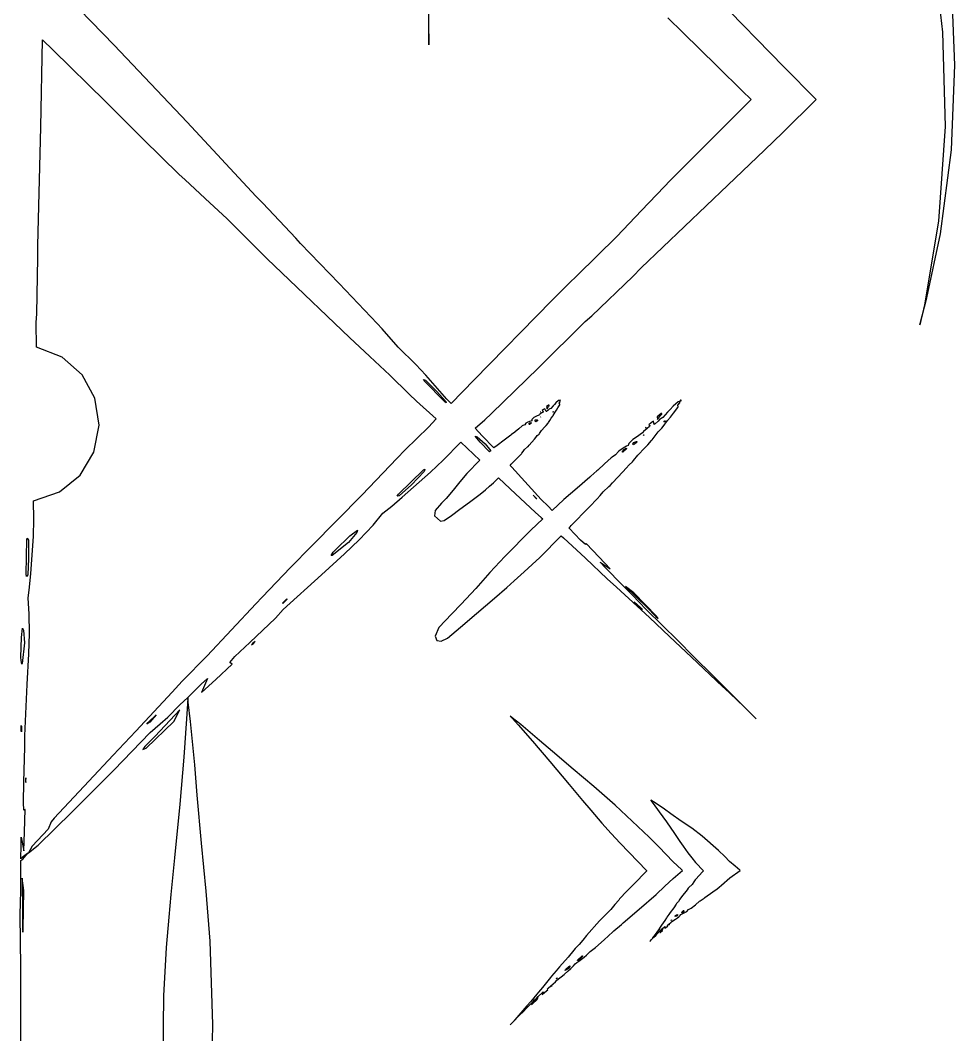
# Model space of a CAD drawing. Extents: x 0 to 153, y 0 to 357.
# Drawn here: x 76.53 to 111.19, y 89.02 to 126.63 of the extents above; entities that cross this region are included whole.
import ezdxf

# ---------------------------------------------------------------- set-up
doc = ezdxf.new("R2010")
doc.units = 0

msp = doc.modelspace()

# ---------------------------------------------------------------- linework, layer by layer
at = {"layer": 'Layer 1'}
for p, q in [((80.007, 125.699324), (77.3928, 128.411194)), ((104.85301, 124.901338), (101.41114, 128.431878)), ((110.462888, 128.612679), (110.732303, 126.189437)), ((91.680461, 126.353131), (91.67951, 127.564401)), ((111.18565, 124.962136), (111.080636, 127.740493)), ((91.664722, 126.828999), (91.675102, 126.226224)), ((100.545145, 126.713396), (101.10432, 126.169622)), ((91.675102, 126.226224), (91.680055, 126.041185)), ((91.679961, 126.039706), (91.679894, 126.041453)), ((91.679894, 126.041453), (91.6799, 126.026)), ((91.6799, 126.026), (91.6803, 125.991)), ((91.6803, 125.991), (91.679961, 126.039706)), ((91.680055, 126.041185), (91.680461, 126.353131)), ((91.682287, 125.823253), (91.680388, 125.990639)), ((91.680388, 125.990639), (91.681404, 125.839932)), ((101.10432, 126.169622), (102.38147, 124.924372)), ((110.732303, 126.189437), (110.826037, 122.682735)), ((77.290972, 122.66837), (77.351955, 125.90619)), ((77.351955, 125.90619), (77.754158, 125.517251)), ((82.71462, 122.842894), (80.007, 125.699324)), ((91.681404, 125.839932), (91.6831, 125.71)), ((91.6831, 125.71), (91.682287, 125.823253)), ((91.6831, 125.71), (91.6831, 125.71)), ((77.754158, 125.517251), (79.692178, 123.609191)), ((102.38147, 124.924372), (103.327718, 123.987031)), ((106.04896, 123.684208), (104.85301, 124.901338)), ((111.064609, 121.821831), (111.18565, 124.962136)), ((103.327718, 123.987031), (103.608831, 123.708952)), ((79.692178, 123.609191), (81.091298, 122.221141)), ((103.614939, 123.66242), (102.211949, 122.26569)), ((103.608831, 123.708952), (103.635561, 123.684399)), ((103.635561, 123.684399), (103.614939, 123.66242)), ((104.81102, 122.469568), (106.04896, 123.684208)), ((77.18467, 118.27242), (77.290972, 122.66837)), ((85.26485, 120.110524), (82.71462, 122.842894)), ((110.826037, 122.682735), (110.58347, 119.183177)), ((102.211949, 122.26569), (100.637949, 120.68828)), ((104.127636, 121.811031), (104.81102, 122.469568)), ((81.091298, 122.221141), (82.429568, 120.907731)), ((102.774716, 120.512191), (104.127636, 121.811031)), ((110.655578, 118.705926), (111.064609, 121.821831)), ((82.429568, 120.907731), (82.634568, 120.720522)), ((82.634568, 120.720522), (83.384432, 120.02325)), ((99.560566, 117.448351), (102.774716, 120.512191)), ((100.412259, 120.447852), (99.572719, 119.567542)), ((100.637949, 120.68828), (100.412259, 120.447852)), ((83.384432, 120.02325), (84.200096, 119.260263)), ((85.528665, 119.843943), (85.26485, 120.110524)), ((86.744695, 118.549863), (85.528665, 119.843943)), ((84.200096, 119.260263), (85.430916, 118.038583)), ((99.572719, 119.567542), (98.653742, 118.610389)), ((110.58347, 119.183177), (110.065336, 116.070817)), ((86.923581, 118.345066), (86.744695, 118.549863)), ((98.653742, 118.610389), (97.185491, 117.164019)), ((110.14891, 116.330766), (110.655578, 118.705926)), ((77.186028, 117.831025), (77.18467, 118.27242)), ((88.353971, 116.866386), (86.923581, 118.345066)), ((77.142817, 115.742175), (77.186028, 117.831025)), ((85.430916, 118.038583), (85.682046, 117.779382)), ((85.682046, 117.779382), (86.22521, 117.260452)), ((99.246348, 117.1322), (99.560566, 117.448351)), ((86.22521, 117.260452), (88.738, 114.868872)), ((97.185491, 117.164019), (96.873854, 116.869083)), ((97.724168, 115.67119), (99.246348, 117.1322)), ((89.765981, 115.387626), (88.353971, 116.866386)), ((96.873854, 116.869083), (96.248131, 116.232576)), ((96.248131, 116.232576), (93.359331, 113.292776)), ((109.893719, 115.337851), (110.14891, 116.330766)), ((110.065336, 116.070817), (109.893719, 115.337851)), ((77.124974, 115.42294), (77.142817, 115.742175)), ((97.483622, 115.455812), (97.724168, 115.67119)), ((77.136915, 114.50713), (77.124974, 115.42294)), ((89.953275, 115.182812), (89.765981, 115.387626)), ((90.550982, 114.509808), (89.953275, 115.182812)), ((95.743762, 113.738422), (97.483622, 115.455812)), ((88.738, 114.868872), (89.48888, 114.16402)), ((78.08196, 114.133269), (77.136915, 114.50713)), ((91.204989, 113.861191), (90.550982, 114.509808)), ((78.82164, 113.478086), (78.08196, 114.133269)), ((89.48888, 114.16402), (90.239147, 113.467733)), ((91.572324, 113.464079), (91.204989, 113.861191)), ((94.004782, 112.041842), (95.743762, 113.738422)), ((79.2989, 112.612861), (78.82164, 113.478086)), ((90.239147, 113.467733), (90.956719, 112.759438)), ((91.49, 113.308), (91.490095, 113.308016)), ((91.515329, 113.262717), (91.49, 113.308)), ((91.490095, 113.308016), (91.561593, 113.281442)), ((92.274077, 112.479125), (91.515329, 113.262717)), ((91.561593, 113.281442), (91.972477, 112.877323)), ((92.347554, 112.584751), (91.572324, 113.464079)), ((93.359331, 113.292776), (92.506767, 112.415348)), ((91.972477, 112.877323), (92.316678, 112.498169)), ((79.456686, 111.608876), (79.2989, 112.612861)), ((90.956719, 112.759438), (91.231389, 112.508543)), ((91.231389, 112.508543), (91.95079, 111.851601)), ((92.330109, 112.439272), (92.274077, 112.479125)), ((92.316678, 112.498169), (92.330109, 112.439272)), ((92.505206, 112.413753), (92.347554, 112.584751)), ((96.490765, 112.52446), (96.395321, 112.447695)), ((96.533773, 112.525696), (96.490765, 112.52446)), ((96.51071, 112.436799), (96.547136, 112.48608)), ((96.5369, 112.527), (96.533372, 112.526814)), ((96.533372, 112.526814), (96.533846, 112.526015)), ((96.547136, 112.48608), (96.533773, 112.525696)), ((96.533846, 112.526015), (96.536626, 112.525524)), ((96.536626, 112.525524), (96.5369, 112.527)), ((96.541458, 112.548747), (96.536914, 112.526276)), ((96.536914, 112.526276), (96.560384, 112.527462)), ((96.5593, 112.547), (96.541458, 112.548747)), ((96.560384, 112.527462), (96.5593, 112.547)), ((96.5593, 112.547), (96.5593, 112.547)), ((100.929202, 112.477946), (100.74808, 112.315527)), ((100.994257, 112.501212), (100.929202, 112.477946)), ((100.999, 112.504), (100.993638, 112.501965)), ((100.993638, 112.501965), (100.993976, 112.501014)), ((100.993976, 112.501014), (100.997843, 112.501643)), ((100.99454, 112.448538), (100.994257, 112.501212)), ((100.997843, 112.501643), (100.999, 112.504)), ((101.017154, 112.539726), (100.999179, 112.503825)), ((100.999179, 112.503825), (101.034861, 112.517256)), ((101.043, 112.546), (101.017154, 112.539726)), ((101.034861, 112.517256), (101.043, 112.546)), ((101.043, 112.546), (101.043, 112.546)), ((92.506767, 112.415348), (92.505206, 112.413753)), ((95.826709, 112.113375), (95.8242, 112.107)), ((95.8242, 112.107), (95.835051, 112.107593)), ((95.833832, 112.114834), (95.826709, 112.113375)), ((95.835051, 112.107593), (95.833832, 112.114834)), ((95.919904, 112.101116), (95.873029, 112.072998)), ((95.936388, 112.192863), (95.886596, 112.160913)), ((95.886596, 112.160913), (95.924109, 112.125164)), ((95.924109, 112.125164), (95.919904, 112.101116)), ((95.982517, 112.216945), (95.936388, 112.192863)), ((96.031624, 112.116855), (95.982517, 112.216945)), ((96.052178, 112.12747), (96.031624, 112.116855)), ((96.125537, 112.361018), (96.044, 112.302)), ((96.044, 112.302), (96.075476, 112.225498)), ((96.044, 112.302), (96.044, 112.302)), ((96.112486, 112.175041), (96.052178, 112.12747)), ((96.075476, 112.225498), (96.125811, 112.306391)), ((96.140991, 112.209669), (96.112486, 112.175041)), ((96.14582, 112.353096), (96.125537, 112.361018)), ((96.125811, 112.306391), (96.150705, 112.335765)), ((96.171188, 112.216776), (96.140991, 112.209669)), ((96.150705, 112.335765), (96.14582, 112.353096)), ((96.207753, 112.228223), (96.171188, 112.216776)), ((96.291598, 112.334999), (96.207753, 112.228223)), ((96.283398, 112.091187), (96.2929, 112.117)), ((96.308364, 112.106636), (96.283398, 112.091187)), ((96.338744, 112.384387), (96.291598, 112.334999)), ((96.292895, 112.117544), (96.307957, 112.115103)), ((96.2929, 112.117), (96.292895, 112.117544)), ((96.297985, 111.977037), (96.368806, 112.10045)), ((96.307957, 112.115103), (96.308364, 112.106636)), ((96.395321, 112.447695), (96.338744, 112.384387)), ((96.368806, 112.10045), (96.416631, 112.172473)), ((96.416631, 112.172473), (96.466153, 112.253013)), ((96.466153, 112.253013), (96.537583, 112.366164)), ((96.537301, 112.384105), (96.51071, 112.436799)), ((96.537583, 112.366164), (96.537301, 112.384105)), ((100.53677, 112.095213), (100.35809, 111.893639)), ((100.631943, 112.192608), (100.53677, 112.095213)), ((100.74808, 112.315527), (100.631943, 112.192608)), ((100.757391, 112.059278), (100.920603, 112.264228)), ((100.915517, 112.356636), (100.99454, 112.448538)), ((100.929151, 112.290971), (100.915517, 112.356636)), ((100.920603, 112.264228), (100.929151, 112.290971)), ((91.95079, 111.851601), (91.664589, 111.538129)), ((93.395891, 111.508736), (93.763626, 111.816999)), ((93.763626, 111.816999), (94.004782, 112.041842)), ((95.324155, 111.71715), (95.285691, 111.692405)), ((95.421906, 111.756139), (95.324155, 111.71715)), ((95.395626, 111.660184), (95.425, 111.698)), ((95.461795, 111.767027), (95.421906, 111.756139)), ((95.425, 111.698148), (95.46509, 111.717805)), ((95.425, 111.698), (95.425, 111.698148)), ((95.499048, 111.770414), (95.461795, 111.767027)), ((95.46509, 111.717805), (95.483815, 111.705085)), ((95.483815, 111.705085), (95.485714, 111.695267)), ((95.506307, 111.819802), (95.499048, 111.770414)), ((95.537103, 111.862319), (95.506307, 111.819802)), ((95.57923, 111.894269), (95.537103, 111.862319)), ((95.653647, 111.933038), (95.57923, 111.894269)), ((95.620913, 111.766567), (95.627, 111.807)), ((95.633734, 111.745658), (95.620913, 111.766567)), ((95.626947, 111.806959), (95.699196, 111.810521)), ((95.627, 111.807), (95.626947, 111.806959)), ((95.650337, 111.737325), (95.633734, 111.745658)), ((95.665211, 111.748454), (95.650337, 111.737325)), ((95.780839, 111.994563), (95.653647, 111.933038)), ((95.707338, 111.77905), (95.665211, 111.748454)), ((95.699196, 111.810521), (95.708966, 111.803634)), ((95.713036, 111.78529), (95.707338, 111.77905)), ((95.708966, 111.803634), (95.713036, 111.78529)), ((95.795356, 112.02246), (95.780839, 111.994563)), ((95.873029, 112.072998), (95.795356, 112.02246)), ((95.824488, 111.915564), (95.8355, 111.925)), ((95.828964, 111.909053), (95.824488, 111.915564)), ((95.840767, 111.918346), (95.828964, 111.909053)), ((95.835478, 111.925351), (95.840767, 111.918346)), ((95.8355, 111.925), (95.835478, 111.925351)), ((96.104516, 111.693765), (96.118289, 111.712589)), ((96.118289, 111.712589), (96.166995, 111.794151)), ((96.166995, 111.794151), (96.214343, 111.87625)), ((96.214343, 111.87625), (96.277702, 111.943272)), ((96.277702, 111.943272), (96.297985, 111.977037)), ((99.934249, 111.705732), (99.843755, 111.633131)), ((100.015247, 111.764731), (99.934249, 111.705732)), ((100.039055, 111.639303), (100.015247, 111.764731)), ((100.189041, 111.766614), (100.075145, 111.66542)), ((100.300477, 112.050921), (100.149, 111.922)), ((100.149, 111.922), (100.158155, 111.823112)), ((100.149, 111.922), (100.149, 111.922)), ((100.158155, 111.823112), (100.27375, 111.969263)), ((100.24894, 111.832671), (100.189041, 111.766614)), ((100.297646, 111.858279), (100.24894, 111.832671)), ((100.27375, 111.969263), (100.325575, 112.0256)), ((100.35809, 111.893639), (100.297646, 111.858279)), ((100.326864, 112.049141), (100.300477, 112.050921)), ((100.325575, 112.0256), (100.326864, 112.049141)), ((100.36828, 111.562392), (100.5357, 111.782404)), ((100.403158, 111.725991), (100.431, 111.77)), ((100.4482, 111.761537), (100.403158, 111.725991)), ((100.430502, 111.77017), (100.451869, 111.77402)), ((100.431, 111.77), (100.430502, 111.77017)), ((100.451869, 111.77402), (100.4482, 111.761537)), ((100.5357, 111.782404), (100.643153, 111.914041)), ((100.643153, 111.914041), (100.757391, 112.059278)), ((79.258929, 110.611994), (79.456686, 111.608876)), ((91.664589, 111.538129), (90.804766, 110.703288)), ((93.665811, 111.225331), (93.395891, 111.508736)), ((94.868229, 111.353643), (94.749244, 111.265203)), ((94.890412, 111.363208), (94.868229, 111.353643)), ((95.016246, 111.477818), (94.890412, 111.363208)), ((95.146288, 111.586696), (95.016246, 111.477818)), ((95.166571, 111.598831), (95.146288, 111.586696)), ((95.238343, 111.632133), (95.166571, 111.598831)), ((95.285691, 111.692405), (95.238343, 111.632133)), ((95.406819, 111.640868), (95.395626, 111.660184)), ((95.416316, 111.637199), (95.406819, 111.640868)), ((95.485714, 111.695267), (95.416316, 111.637199)), ((95.786839, 111.305369), (95.862681, 111.413533)), ((95.862681, 111.413533), (95.989943, 111.549256)), ((95.989943, 111.549256), (96.040006, 111.608325)), ((96.040006, 111.608325), (96.104516, 111.693765)), ((99.602681, 111.331427), (99.38167, 111.176067)), ((99.638294, 111.380423), (99.602681, 111.331427)), ((99.7798, 111.494743), (99.638294, 111.380423)), ((99.730268, 111.531479), (99.72335, 111.520726)), ((99.72335, 111.520726), (99.7399, 111.527)), ((99.741732, 111.537228), (99.730268, 111.531479)), ((99.7399, 111.527), (99.741732, 111.537228)), ((99.7399, 111.527), (99.7399, 111.527)), ((99.863902, 111.560154), (99.7798, 111.494743)), ((99.843755, 111.633131), (99.882151, 111.598228)), ((99.882151, 111.598228), (99.863902, 111.560154)), ((100.075145, 111.66542), (100.039055, 111.639303)), ((100.081266, 111.223415), (100.192924, 111.369874)), ((100.192924, 111.369874), (100.321202, 111.501748)), ((100.321202, 111.501748), (100.36828, 111.562392)), ((92.209034, 110.313449), (92.867994, 110.988183)), ((92.867994, 110.988183), (93.574305, 110.317197)), ((93.590168, 110.98059), (93.402126, 111.207178)), ((93.402126, 111.207178), (93.4736, 111.18)), ((93.4736, 111.18), (93.473695, 111.180296)), ((93.473695, 111.180296), (93.775904, 110.921315)), ((93.933421, 110.631352), (93.590168, 110.98059)), ((94.098675, 110.769523), (93.665811, 111.225331)), ((94.471851, 111.062068), (94.211078, 110.862969)), ((94.727795, 111.2428), (94.471851, 111.062068)), ((94.749244, 111.265203), (94.727795, 111.2428)), ((95.409472, 110.876154), (95.599407, 111.091583)), ((95.599407, 111.091583), (95.653337, 111.157978)), ((95.653337, 111.157978), (95.704348, 111.226527)), ((95.704348, 111.226527), (95.769542, 111.279235)), ((95.769542, 111.279235), (95.786839, 111.305369)), ((99.171987, 111.012226), (99.104694, 110.933229)), ((99.250883, 111.080995), (99.171987, 111.012226)), ((99.249747, 110.910432), (99.2789, 110.974)), ((99.38167, 111.176067), (99.250883, 111.080995)), ((99.278847, 110.973892), (99.388809, 111.015153)), ((99.2789, 110.974), (99.278847, 110.973892)), ((99.385349, 110.972077), (99.306998, 110.905309)), ((99.397016, 110.984272), (99.385349, 110.972077)), ((99.388809, 111.015153), (99.40007, 111.009743)), ((99.40007, 111.009743), (99.397016, 110.984272)), ((99.628678, 111.234772), (99.6501, 111.255)), ((99.632138, 111.227259), (99.628678, 111.234772)), ((99.654388, 111.247035), (99.632138, 111.227259)), ((99.6501, 111.255), (99.650045, 111.25492)), ((99.650045, 111.25492), (99.654388, 111.247035)), ((99.79866, 110.881996), (99.937725, 111.041988)), ((99.937725, 111.041988), (99.967708, 111.077043)), ((99.967708, 111.077043), (100.081266, 111.223415)), ((78.747494, 109.76652), (79.258929, 110.611994)), ((90.804766, 110.703288), (90.501403, 110.382167)), ((93.775904, 110.921315), (93.975954, 110.66742)), ((93.94787, 110.644052), (93.933421, 110.631352)), ((93.975954, 110.66742), (93.94787, 110.644052)), ((94.211078, 110.862969), (94.098675, 110.769523)), ((95.118371, 110.552075), (95.130853, 110.571969)), ((95.130853, 110.571969), (95.180525, 110.64196)), ((95.180525, 110.64196), (95.236215, 110.716749)), ((95.236215, 110.716749), (95.343059, 110.812634)), ((95.343059, 110.812634), (95.368293, 110.829567)), ((95.368293, 110.829567), (95.409472, 110.876154)), ((98.711108, 110.632823), (98.610101, 110.518994)), ((98.78098, 110.688986), (98.711108, 110.632823)), ((98.946771, 110.795979), (98.78098, 110.688986)), ((98.859412, 110.639038), (98.9224, 110.71)), ((98.866603, 110.615704), (98.859412, 110.639038)), ((98.879021, 110.61494), (98.866603, 110.615704)), ((99.011843, 110.736417), (98.879021, 110.61494)), ((98.922367, 110.710534), (98.992172, 110.759923)), ((98.9224, 110.71), (98.922367, 110.710534)), ((99.011894, 110.83212), (98.946771, 110.795979)), ((98.992172, 110.759923), (99.013877, 110.750155)), ((99.013877, 110.750155), (99.011843, 110.736417)), ((99.069284, 110.855677), (99.011894, 110.83212)), ((99.104694, 110.933229), (99.069284, 110.855677)), ((99.258496, 110.885469), (99.249747, 110.910432)), ((99.306998, 110.905309), (99.258496, 110.885469)), ((99.43621, 110.502114), (99.69426, 110.768608)), ((99.69426, 110.768608), (99.79866, 110.881996)), ((90.501403, 110.382167), (89.210683, 109.026897)), ((91.741034, 109.8729), (92.209034, 110.313449)), ((93.573151, 110.316068), (93.094296, 109.828529)), ((93.574305, 110.317197), (93.573151, 110.316068)), ((94.737811, 110.165189), (94.892884, 110.328014)), ((94.892884, 110.328014), (95.009631, 110.441639)), ((95.009631, 110.441639), (95.118371, 110.552075)), ((98.449804, 110.405225), (98.200845, 110.177517)), ((98.486166, 110.433481), (98.449804, 110.405225)), ((98.610101, 110.518994), (98.486166, 110.433481)), ((99.106174, 110.143361), (99.229906, 110.254678)), ((99.229906, 110.254678), (99.268852, 110.302436)), ((99.268852, 110.302436), (99.43621, 110.502114)), ((90.555446, 109.054136), (91.483242, 109.959293)), ((90.699134, 108.94853), (91.741034, 109.8729)), ((91.510581, 109.899255), (91.034845, 109.406374)), ((91.483242, 109.959293), (91.538324, 109.988037)), ((91.538324, 109.988037), (91.5105, 109.899)), ((91.5105, 109.899), (91.510581, 109.899255)), ((93.094296, 109.828529), (92.828378, 109.513228)), ((94.701788, 110.121962), (94.737811, 110.165189)), ((94.757617, 110.051869), (94.701788, 110.121962)), ((95.851067, 108.862259), (94.757617, 110.051869)), ((97.917494, 109.917991), (97.695261, 109.726362)), ((97.955413, 109.943312), (97.917494, 109.917991)), ((98.200845, 110.177517), (97.955413, 109.943312)), ((98.490357, 109.472071), (98.881906, 109.889127)), ((98.881906, 109.889127), (98.995667, 110.015337)), ((98.995667, 110.015337), (99.106174, 110.143361)), ((77.982238, 109.1414), (78.747494, 109.76652)), ((92.828378, 109.513228), (92.580438, 109.202267)), ((93.930431, 109.347955), (94.077093, 109.475437)), ((94.077093, 109.475437), (94.262084, 109.662291)), ((94.262084, 109.662291), (94.703697, 109.252172)), ((97.65205, 109.682152), (97.178961, 109.284258)), ((97.695261, 109.726362), (97.65205, 109.682152)), ((98.405492, 109.381814), (98.490357, 109.472071)), ((77.023016, 108.80558), (77.982238, 109.1414)), ((91.034845, 109.406374), (90.584549, 108.996983)), ((92.580438, 109.202267), (92.323746, 108.899513)), ((93.583992, 109.058565), (93.779022, 109.213945)), ((93.779022, 109.213945), (93.930431, 109.347955)), ((94.703697, 109.252172), (95.644586, 108.379355)), ((97.178961, 109.284258), (96.689455, 108.856409)), ((98.031038, 109.007519), (98.151583, 109.147219)), ((98.151583, 109.147219), (98.359228, 109.343911)), ((98.359228, 109.343911), (98.405492, 109.381814)), ((77.032922, 108.12873), (77.023016, 108.80558)), ((89.210683, 109.026897), (87.328773, 107.128027)), ((90.305076, 108.612488), (90.699134, 108.94853)), ((90.510133, 108.985451), (90.555446, 109.054136)), ((90.584549, 108.996983), (90.510133, 108.985451)), ((92.149068, 108.72302), (91.912848, 108.455756)), ((92.323746, 108.899513), (92.149068, 108.72302)), ((92.83108, 108.498493), (93.192104, 108.760883)), ((93.192104, 108.760883), (93.435704, 108.94411)), ((93.435704, 108.94411), (93.583992, 109.058565)), ((95.675588, 108.886221), (95.549548, 109.015196)), ((95.549548, 109.015196), (95.5681, 109.009)), ((95.568067, 109.009174), (95.693021, 108.882575)), ((95.5681, 109.009), (95.568067, 109.009174)), ((95.693021, 108.882575), (95.675588, 108.886221)), ((96.113051, 108.611214), (95.851067, 108.862259)), ((96.689455, 108.856409), (96.251842, 108.457378)), ((97.675509, 108.622566), (97.893263, 108.842016)), ((97.893263, 108.842016), (97.921889, 108.878036)), ((97.921889, 108.878036), (98.031038, 109.007519)), ((89.614569, 107.905364), (89.97953, 108.354642)), ((89.97953, 108.354642), (90.305076, 108.612488)), ((91.912848, 108.455756), (91.892362, 108.250688)), ((92.518285, 108.26485), (92.83108, 108.498493)), ((95.644586, 108.379355), (95.849586, 108.189634)), ((96.251842, 108.457378), (96.113051, 108.611214)), ((97.130987, 108.073449), (97.444186, 108.394364)), ((97.444186, 108.394364), (97.675509, 108.622566)), ((77.018405, 107.492579), (77.032922, 108.12873)), ((91.892362, 108.250688), (92.1093, 108.053166)), ((92.1093, 108.053166), (92.252164, 108.083539)), ((92.252164, 108.083539), (92.518285, 108.26485)), ((95.904399, 108.13968), (95.462106, 107.720129)), ((95.849586, 108.189634), (95.904399, 108.13968)), ((96.963974, 107.890496), (97.130987, 108.073449)), ((89.006881, 107.633425), (88.707791, 107.265551)), ((88.756632, 107.507898), (89.031708, 107.725601)), ((89.031708, 107.725601), (89.0068, 107.633)), ((89.0068, 107.633), (89.006881, 107.633425)), ((89.098879, 107.366354), (89.614569, 107.905364)), ((95.462106, 107.720129), (94.502698, 106.751972)), ((96.882096, 107.800911), (96.891321, 107.810153)), ((97.310142, 107.349497), (96.882096, 107.800911)), ((96.891321, 107.810153), (96.92144, 107.843478)), ((96.92144, 107.843478), (96.922459, 107.842665)), ((96.921576, 107.843648), (96.963974, 107.890496)), ((96.922459, 107.842665), (96.921576, 107.843648)), ((76.746956, 106.089056), (76.771851, 107.372536)), ((76.771851, 107.372536), (76.790709, 107.431239)), ((76.790709, 107.431239), (76.834532, 107.349648)), ((76.834532, 107.349648), (76.841927, 106.671387)), ((76.918278, 106.115759), (77.018405, 107.492579)), ((88.707791, 107.265551), (88.093941, 106.789135)), ((88.222152, 106.996512), (88.756632, 107.507898)), ((88.55653, 106.844243), (89.098879, 107.366354)), ((95.798701, 106.712082), (96.593672, 107.511007)), ((96.593672, 107.511007), (96.673989, 107.437759)), ((96.673989, 107.437759), (97.49223, 106.690153)), ((97.489096, 107.187078), (97.310142, 107.349497)), ((97.513039, 107.232055), (97.489096, 107.187078)), ((97.993863, 106.723926), (97.513039, 107.232055)), ((87.328773, 107.128027), (86.552792, 106.334089)), ((87.707016, 106.066078), (88.55653, 106.844243)), ((88.056225, 106.784777), (88.13661, 106.910019)), ((88.13661, 106.910019), (88.222152, 106.996512)), ((76.841927, 106.671387), (76.8058, 106.069)), ((88.093941, 106.789135), (88.056225, 106.784777)), ((94.502698, 106.751972), (93.947663, 106.147602)), ((95.222375, 106.17231), (95.515632, 106.44825)), ((95.515632, 106.44825), (95.798701, 106.712082)), ((97.49223, 106.690153), (98.301643, 105.921959)), ((98.404679, 106.285452), (97.993863, 106.723926)), ((98.219011, 106.33891), (98.0347, 106.53195)), ((98.0347, 106.53195), (98.404679, 106.285452)), ((76.762151, 106.009247), (76.746956, 106.089056)), ((76.805895, 106.069436), (76.762151, 106.009247)), ((76.8058, 106.069), (76.805895, 106.069436)), ((76.870582, 105.604514), (76.918278, 106.115759)), ((86.552792, 106.334089), (85.496042, 105.235379)), ((86.284696, 104.775108), (87.707016, 106.066078)), ((93.947663, 106.147602), (93.421796, 105.558681)), ((94.853006, 105.842627), (95.222375, 106.17231)), ((98.866304, 105.681511), (98.219011, 106.33891)), ((94.573996, 105.597483), (94.853006, 105.842627)), ((98.301643, 105.921959), (98.641977, 105.608608)), ((99.250665, 105.302018), (98.866304, 105.681511)), ((76.819839, 105.196054), (76.870582, 105.604514)), ((93.421796, 105.558681), (92.886839, 104.977682)), ((94.118137, 105.20198), (94.573996, 105.597483)), ((98.641977, 105.608608), (99.863147, 104.479968)), ((98.9775, 105.637), (99.777221, 104.849132)), ((99.287306, 105.402405), (98.9775, 105.637)), ((98.9775, 105.637), (98.9775, 105.637)), ((100.1202, 104.534694), (99.287306, 105.402405)), ((76.866103, 104.625875), (76.819839, 105.196054)), ((85.266485, 104.995832), (84.362703, 104.026284)), ((85.496042, 105.235379), (85.266485, 104.995832)), ((86.417571, 105.153315), (86.266907, 105.005024)), ((86.266907, 105.005024), (86.26711, 105.029803)), ((86.26711, 105.029803), (86.421167, 105.17889)), ((86.421167, 105.17889), (86.4175, 105.153)), ((86.4175, 105.153), (86.417571, 105.153315)), ((92.886839, 104.977682), (92.537553, 104.626527)), ((93.447036, 104.629529), (94.118137, 105.20198)), ((99.468145, 105.068764), (99.250665, 105.302018)), ((99.548632, 104.824245), (99.303268, 105.067455)), ((99.303268, 105.067455), (99.5295, 104.86)), ((99.751092, 104.770436), (99.468145, 105.068764)), ((76.868612, 103.887376), (76.866103, 104.625875)), ((85.993274, 104.456872), (86.284696, 104.775108)), ((92.537553, 104.626527), (92.050895, 104.108853)), ((92.862554, 104.124131), (93.447036, 104.629529)), ((99.5295, 104.86), (99.60134, 104.77909)), ((99.5295, 104.86), (99.5295, 104.86)), ((99.60134, 104.77909), (99.548632, 104.824245)), ((100.913942, 103.626956), (99.751092, 104.770436)), ((99.777221, 104.849132), (100.104257, 104.520024)), ((85.04404, 103.562011), (85.993274, 104.456872)), ((99.863147, 104.479968), (100.611583, 103.778525)), ((100.104257, 104.520024), (100.185593, 104.450747)), ((100.185593, 104.450747), (100.1202, 104.534694)), ((76.571803, 103.74683), (76.607687, 104.091877)), ((76.607687, 104.091877), (76.649067, 104.009931)), ((76.649067, 104.009931), (76.6881, 103.543)), ((76.844259, 103.142008), (76.868612, 103.887376)), ((84.362703, 104.026284), (83.466995, 103.061085)), ((92.050895, 104.108853), (91.918208, 103.791616)), ((92.373864, 103.720271), (92.862554, 104.124131)), ((76.557692, 103.014486), (76.571803, 103.74683)), ((76.688208, 103.542946), (76.603415, 102.779519)), ((76.6881, 103.543), (76.688208, 103.542946)), ((84.486225, 103.041723), (85.04404, 103.562011)), ((85.109298, 103.465719), (85.177, 103.522)), ((85.144166, 103.517513), (85.109298, 103.465719)), ((85.236696, 103.589479), (85.144166, 103.517513)), ((85.177, 103.522), (85.236696, 103.589479)), ((91.918208, 103.791616), (91.974578, 103.628978)), ((91.974578, 103.628978), (92.144849, 103.603744)), ((92.144849, 103.603744), (92.373864, 103.720271)), ((100.611583, 103.778525), (101.423039, 103.016283)), ((101.499502, 103.044701), (100.913942, 103.626956)), ((76.786531, 102.002308), (76.844259, 103.142008)), ((83.466995, 103.061085), (82.53323, 102.119976)), ((76.558304, 102.894062), (76.557692, 103.014486)), ((76.584147, 102.750078), (76.558304, 102.894062)), ((76.603415, 102.779519), (76.584147, 102.750078)), ((83.78351, 102.188427), (84.389014, 102.758253)), ((84.303269, 102.819016), (84.486225, 103.041723)), ((84.389014, 102.758253), (84.303269, 102.819016)), ((101.423039, 103.016283), (102.569879, 101.929903)), ((102.226909, 102.322142), (101.499502, 103.044701)), ((103.269279, 101.281112), (102.226909, 102.322142)), ((76.695701, 100.102408), (76.786531, 102.002308)), ((82.53323, 102.119976), (82.15823, 101.718013)), ((82.746085, 101.515901), (83.239728, 102.007086)), ((83.239728, 102.007086), (83.473972, 102.221363)), ((83.473972, 102.221363), (83.25683, 101.705791)), ((83.25683, 101.705791), (83.78351, 102.188427)), ((102.569879, 101.929903), (102.680928, 101.826929)), ((82.15823, 101.718013), (80.81453, 100.269113)), ((102.680928, 101.826929), (102.848957, 101.679234)), ((102.848957, 101.679234), (103.374618, 101.16813)), ((82.004041, 100.784511), (82.451761, 101.244558)), ((82.451761, 101.244558), (82.746034, 101.515852)), ((82.738165, 101.285559), (82.700856, 100.732949)), ((82.746034, 101.515852), (82.738165, 101.285559)), ((82.758568, 101.34753), (82.746085, 101.515901)), ((82.845396, 100.627923), (82.758568, 101.34753)), ((103.538589, 101.011325), (103.269279, 101.281112)), ((103.374618, 101.16813), (103.538589, 101.011325)), ((81.272727, 100.593906), (81.572495, 100.874717)), ((81.572495, 100.874717), (81.3317, 100.6)), ((82.4463, 101.065), (81.533495, 100.091052)), ((82.230787, 100.633471), (82.4463, 101.065)), ((82.4463, 101.065), (82.4463, 101.065)), ((94.773733, 100.767829), (94.701097, 100.831588)), ((94.701097, 100.831588), (94.791166, 100.735961)), ((103.538574, 101.01102), (103.538291, 101.011274)), ((103.538291, 101.011274), (103.550297, 100.999251)), ((103.575, 100.975), (103.538574, 101.01102)), ((103.550297, 100.999251), (103.575, 100.975)), ((103.725976, 100.826802), (103.575041, 100.975059)), ((103.575041, 100.975059), (103.711052, 100.840558)), ((103.711052, 100.840558), (103.824, 100.73)), ((103.824, 100.73), (103.725976, 100.826802)), ((76.56339, 100.268461), (76.56597, 100.480737)), ((76.56597, 100.480737), (76.576959, 100.460301)), ((76.576959, 100.460301), (76.575466, 100.250926)), ((81.197707, 99.645488), (82.230787, 100.633471)), ((81.331675, 100.60018), (81.223338, 100.526901)), ((81.223338, 100.526901), (81.272727, 100.593906)), ((81.3317, 100.6), (81.331675, 100.60018)), ((81.342572, 100.219469), (81.713093, 100.539757)), ((81.713093, 100.539757), (82.004041, 100.784511)), ((82.700856, 100.732949), (82.593945, 99.305369)), ((83.00556, 99.021653), (82.845396, 100.627923)), ((95.090595, 100.512254), (94.773733, 100.767829)), ((94.791166, 100.735961), (94.997863, 100.503029)), ((94.997863, 100.503029), (95.5278, 99.897304)), ((95.786188, 99.929999), (95.090595, 100.512254)), ((103.824, 100.73), (103.824, 100.73)), ((76.575466, 100.250926), (76.56339, 100.268461)), ((76.704246, 99.675513), (76.695701, 100.102408)), ((80.81453, 100.269113), (79.977228, 99.383342)), ((79.995002, 98.826099), (81.342572, 100.219469)), ((81.533495, 100.091052), (81.148118, 99.696669)), ((76.667208, 98.384253), (76.704246, 99.675513)), ((81.148118, 99.696669), (81.080825, 99.584909)), ((95.5278, 99.897304), (96.168921, 99.151699)), ((96.263959, 99.516487), (95.786188, 99.929999)), ((79.977228, 99.383342), (79.073107, 98.41722)), ((81.080825, 99.584909), (81.197707, 99.645488)), ((82.593945, 99.305369), (82.445725, 97.562199)), ((97.030576, 98.863208), (96.263959, 99.516487)), ((83.096526, 97.901343), (83.00556, 99.021653)), ((96.168921, 99.151699), (96.890563, 98.291043)), ((76.740313, 98.538269), (76.7298, 98.4231)), ((76.74235, 98.449217), (76.740313, 98.538269)), ((79.303276, 98.129911), (79.995002, 98.826099)), ((97.799702, 98.213966), (97.030576, 98.863208)), ((76.645431, 97.629371), (76.667208, 98.384253)), ((76.7298, 98.4231), (76.736175, 98.362403)), ((76.7298, 98.4231), (76.7298, 98.4231)), ((76.736175, 98.362403), (76.74235, 98.449217)), ((79.073107, 98.41722), (77.787817, 97.04849)), ((96.890563, 98.291043), (97.384951, 97.702226)), ((98.589588, 97.528666), (97.799702, 98.213966)), ((78.448474, 97.261514), (79.303276, 98.129911)), ((83.25669, 96.116483), (83.096526, 97.901343)), ((76.658797, 97.345309), (76.645431, 97.629371)), ((82.445725, 97.562199), (82.249473, 95.573309)), ((97.384951, 97.702226), (97.690623, 97.341013)), ((99.851948, 96.338425), (98.589588, 97.528666)), ((100.073827, 97.616012), (99.911019, 97.71685)), ((99.911019, 97.71685), (99.915769, 97.698909)), ((99.915769, 97.698909), (100.003751, 97.584434)), ((100.003751, 97.584434), (100.227406, 97.285056)), ((100.424132, 97.377856), (100.073827, 97.616012)), ((76.716526, 97.362827), (76.658797, 97.345309)), ((76.691831, 96.539839), (76.716526, 97.362827)), ((77.191744, 96.042174), (78.448474, 97.261514)), ((77.787817, 97.04849), (77.678803, 96.903084)), ((97.690623, 97.341013), (98.101643, 96.862616)), ((100.227406, 97.285056), (100.494343, 96.91337)), ((100.662045, 97.20528), (100.424132, 97.377856)), ((101.045523, 96.934852), (100.662045, 97.20528)), ((77.678803, 96.903084), (77.570469, 96.636198)), ((98.101643, 96.862616), (98.444622, 96.481309)), ((100.494343, 96.91337), (100.789293, 96.479674)), ((101.432325, 96.668477), (101.045523, 96.934852)), ((101.824216, 96.38102), (101.432325, 96.668477)), ((76.559755, 96.032102), (76.566946, 96.346133)), ((76.566946, 96.346133), (76.667682, 95.83307)), ((76.667682, 95.83307), (76.691831, 96.539839)), ((77.570469, 96.636198), (76.967267, 96.007238)), ((98.444622, 96.481309), (98.774576, 96.115386)), ((100.222062, 95.970007), (99.851948, 96.338425)), ((100.789293, 96.479674), (100.991364, 96.182875)), ((102.425041, 95.852418), (101.824216, 96.38102)), ((76.556086, 95.54285), (76.559755, 96.032102)), ((76.830782, 95.765182), (77.191744, 96.042174)), ((76.967267, 96.007238), (76.830782, 95.765182)), ((83.42628, 94.333543), (83.25669, 96.116483)), ((98.774576, 96.115386), (99.427976, 95.440856)), ((100.731645, 95.433305), (100.222062, 95.970007)), ((100.991364, 96.182875), (101.117201, 96.001564)), ((101.117201, 96.001564), (101.288487, 95.763239)), ((76.555544, 95.470922), (76.62433, 95.526616)), ((76.601131, 95.583891), (76.556086, 95.54285)), ((76.801723, 95.739694), (76.601131, 95.583891)), ((76.62433, 95.526616), (76.801723, 95.739694)), ((76.8018, 95.7397), (76.830629, 95.762103)), ((76.812177, 95.752677), (76.8018, 95.7397)), ((76.830832, 95.765207), (76.812177, 95.752677)), ((76.830629, 95.762103), (76.830832, 95.765207)), ((82.249473, 95.573309), (82.115982, 94.211699)), ((101.288487, 95.763239), (101.435962, 95.577215)), ((101.435962, 95.577215), (101.578145, 95.398907)), ((102.655334, 95.623573), (102.425041, 95.852418)), ((102.827772, 95.442756), (102.655334, 95.623573)), ((76.55161, 94.946345), (76.555544, 95.470922)), ((99.427976, 95.440856), (99.757998, 95.106931)), ((101.066758, 95.127532), (100.731645, 95.433305)), ((101.578145, 95.398907), (101.864823, 95.091627)), ((103.037387, 95.262803), (102.827772, 95.442756)), ((103.216, 95.1176), (103.037387, 95.262803)), ((76.555544, 94.310719), (76.55161, 94.946345)), ((76.664223, 94.363393), (76.604675, 94.816452)), ((76.604675, 94.816452), (76.612882, 93.495312)), ((99.717228, 95.043826), (99.321335, 94.632928)), ((99.768175, 95.097807), (99.717228, 95.043826)), ((99.757998, 95.106931), (99.768175, 95.097807)), ((99.793138, 95.108625), (99.792461, 95.109068)), ((99.792461, 95.109068), (99.793138, 95.10876)), ((99.793138, 95.10876), (99.793138, 95.108625)), ((100.439, 94.5213), (100.744195, 94.812384)), ((100.744195, 94.812384), (101.087109, 95.108776)), ((101.087109, 95.108776), (101.066758, 95.127532)), ((101.580522, 94.786838), (101.566004, 94.763454)), ((101.702354, 94.921156), (101.580522, 94.786838)), ((101.834228, 95.058539), (101.702354, 94.921156)), ((101.864823, 95.091627), (101.834228, 95.058539)), ((102.541184, 94.563273), (102.845295, 94.829614)), ((102.845295, 94.829614), (103.226738, 95.108675)), ((103.226738, 95.108675), (103.216, 95.1176)), ((99.321335, 94.632928), (99.031744, 94.337823)), ((100.108744, 94.217987), (100.439, 94.5213)), ((101.303343, 94.44759), (101.258095, 94.390234)), ((101.330002, 94.47023), (101.303343, 94.44759)), ((101.446136, 94.590979), (101.330002, 94.47023)), ((101.509224, 94.680387), (101.446136, 94.590979)), ((101.566004, 94.763454), (101.509224, 94.680387)), ((102.215231, 94.311562), (102.369762, 94.425712)), ((102.369762, 94.425712), (102.445875, 94.483968)), ((102.445875, 94.483968), (102.541184, 94.563273)), ((76.543062, 93.935646), (76.555544, 94.310719)), ((76.634511, 92.948213), (76.664223, 94.363393)), ((82.115982, 94.211699), (82.037496, 93.373361)), ((83.574164, 92.479243), (83.42628, 94.333543)), ((98.759854, 94.05347), (98.723165, 94.007903)), ((99.031744, 94.337823), (98.759854, 94.05347)), ((99.487906, 93.671583), (100.108744, 94.217987)), ((100.992654, 94.041219), (100.93628, 93.957831)), ((101.051466, 94.123029), (100.992654, 94.041219)), ((101.258095, 94.390234), (101.051466, 94.123029)), ((101.747431, 93.975263), (101.888192, 94.077001)), ((101.888192, 94.077001), (101.914512, 94.101947)), ((101.914512, 94.101947), (102.215231, 94.311562)), ((76.531124, 93.451917), (76.543062, 93.935646)), ((98.432011, 93.664294), (98.177083, 93.404751)), ((98.584507, 93.842941), (98.432011, 93.664294)), ((98.723165, 94.007903), (98.584507, 93.842941)), ((98.888438, 93.162946), (99.487906, 93.671583)), ((100.765945, 93.724534), (100.632917, 93.550265)), ((100.850671, 93.854921), (100.765945, 93.724534)), ((100.870006, 93.886364), (100.850671, 93.854921)), ((100.93628, 93.957831), (100.870006, 93.886364)), ((101.248361, 93.590461), (101.310024, 93.654704)), ((101.310024, 93.654704), (101.390206, 93.697254)), ((101.390206, 93.697254), (101.413543, 93.711803)), ((101.413543, 93.711803), (101.569838, 93.834759)), ((101.569838, 93.834759), (101.722469, 93.963224)), ((101.722469, 93.963224), (101.747431, 93.975263)), ((76.546646, 91.532677), (76.531124, 93.451917)), ((76.612882, 93.495312), (76.6107, 92.9493)), ((82.037496, 93.373361), (81.942186, 92.255351)), ((98.121457, 93.353282), (98.016188, 93.23579)), ((98.177083, 93.404751), (98.121457, 93.353282)), ((100.493716, 93.348451), (100.435446, 93.254449)), ((100.509049, 93.371311), (100.493716, 93.348451)), ((100.579258, 93.476255), (100.509049, 93.371311)), ((100.632917, 93.550265), (100.579258, 93.476255)), ((100.6661, 93.260251), (100.679124, 93.271822)), ((100.679124, 93.271822), (100.6811, 93.267532)), ((100.694342, 93.212733), (100.82866, 93.298971)), ((100.815737, 93.398669), (100.817024, 93.414118)), ((100.822722, 93.395108), (100.815737, 93.398669)), ((100.817024, 93.414118), (100.823876, 93.421258)), ((100.889891, 93.416579), (100.822722, 93.395108)), ((100.823876, 93.421258), (100.870141, 93.459959)), ((100.82866, 93.298971), (100.909452, 93.350491)), ((100.870141, 93.459959), (100.899853, 93.470373)), ((100.906229, 93.454448), (100.889, 93.4166)), ((100.889, 93.4166), (100.889891, 93.416579)), ((100.899853, 93.470373), (100.906229, 93.454448)), ((100.909452, 93.350491), (100.958496, 93.38797)), ((100.958496, 93.38797), (100.999879, 93.432318)), ((100.999879, 93.432318), (101.019956, 93.478447)), ((101.019956, 93.478447), (101.056521, 93.489319)), ((101.051071, 93.541725), (101.05168, 93.550392)), ((101.065927, 93.533873), (101.051071, 93.541725)), ((101.05168, 93.550392), (101.132396, 93.61865)), ((101.056521, 93.489319), (101.0979, 93.507243)), ((101.109547, 93.56012), (101.065927, 93.533873)), ((101.0979, 93.507243), (101.203928, 93.561088)), ((101.147252, 93.601116), (101.109, 93.5602)), ((101.109, 93.5602), (101.109547, 93.56012)), ((101.132396, 93.61865), (101.140806, 93.617058)), ((101.140806, 93.617058), (101.147252, 93.601116)), ((101.203928, 93.561088), (101.248361, 93.590461)), ((76.6107, 92.9493), (76.619926, 92.82392)), ((76.6107, 92.9493), (76.6107, 92.9493)), ((76.619926, 92.82392), (76.634511, 92.948213)), ((98.016188, 93.23579), (97.532177, 92.69098)), ((98.549323, 92.864214), (98.832132, 93.107983)), ((98.832132, 93.107983), (98.888438, 93.162946)), ((100.196393, 92.899665), (100.138537, 92.817465)), ((100.287564, 93.035507), (100.196393, 92.899665)), ((100.23283, 92.91743), (100.235748, 92.924011)), ((100.24253, 92.92251), (100.23283, 92.91743)), ((100.235748, 92.924011), (100.258947, 92.948)), ((100.258947, 92.948), (100.242, 92.9225)), ((100.242, 92.9225), (100.24253, 92.92251)), ((100.260446, 92.87454), (100.292337, 92.898758)), ((100.312527, 93.073697), (100.287564, 93.035507)), ((100.362, 92.9309), (100.288396, 92.851124)), ((100.292337, 92.898758), (100.318047, 92.916617)), ((100.378191, 93.160427), (100.312527, 93.073697)), ((100.318047, 92.916617), (100.353728, 92.954717)), ((100.353728, 92.954717), (100.419258, 93.015245)), ((100.354335, 92.885956), (100.362, 92.9309)), ((100.362, 92.9309), (100.362, 92.9309)), ((100.435446, 93.254449), (100.378191, 93.160427)), ((100.419258, 93.015245), (100.439676, 93.031306)), ((100.439676, 93.031306), (100.440424, 92.971015)), ((100.440424, 92.971015), (100.488317, 93.005122)), ((100.488317, 93.005122), (100.543068, 93.045942)), ((100.524888, 93.062068), (100.53737, 93.082606)), ((100.543068, 93.045942), (100.524888, 93.062068)), ((100.53737, 93.082606), (100.587366, 93.120237)), ((100.587366, 93.120237), (100.672227, 93.185241)), ((100.607844, 93.104236), (100.606283, 93.098775)), ((100.606283, 93.098775), (100.613, 93.1021)), ((100.617476, 93.10795), (100.607844, 93.104236)), ((100.613, 93.1021), (100.617476, 93.10795)), ((100.668541, 93.255789), (100.6661, 93.260251)), ((100.6811, 93.267532), (100.668541, 93.255789)), ((100.672227, 93.185241), (100.694342, 93.212733)), ((97.390945, 92.526797), (97.252761, 92.361567)), ((97.532177, 92.69098), (97.390945, 92.526797)), ((97.8654, 92.250974), (98.185248, 92.537497)), ((98.185248, 92.537497), (98.502584, 92.830483)), ((98.502584, 92.830483), (98.549323, 92.864214)), ((99.903212, 92.502922), (99.929193, 92.528766)), ((99.916914, 92.519966), (99.903212, 92.502922)), ((99.963382, 92.573642), (99.916914, 92.519966)), ((99.929193, 92.528766), (100.029455, 92.629801)), ((99.973694, 92.593871), (99.963382, 92.573642)), ((99.981969, 92.606289), (99.973694, 92.593871)), ((100.074701, 92.729242), (99.981969, 92.606289)), ((100.029455, 92.629801), (100.098317, 92.701028)), ((100.138537, 92.817465), (100.074701, 92.729242)), ((100.098317, 92.701028), (100.153876, 92.758265)), ((100.153876, 92.758265), (100.260446, 92.87454)), ((100.256175, 92.819953), (100.251902, 92.809691)), ((100.251902, 92.809691), (100.263773, 92.812254)), ((100.288396, 92.851124), (100.256175, 92.819953)), ((100.263773, 92.812254), (100.354335, 92.885956)), ((81.942186, 92.255351), (81.887986, 91.344923)), ((83.676122, 89.396313), (83.574164, 92.479243)), ((97.056309, 92.148628), (96.845881, 91.891987)), ((97.105489, 92.209681), (97.056309, 92.148628)), ((97.252761, 92.361567), (97.105489, 92.209681)), ((97.667723, 92.099785), (97.81988, 92.21424)), ((97.81988, 92.21424), (97.8654, 92.250974)), ((99.886442, 92.485828), (99.8762, 92.4745)), ((99.8762, 92.4745), (99.885358, 92.484166)), ((99.8762, 92.4745), (99.8762, 92.4745)), ((99.885358, 92.484166), (99.898924, 92.498988)), ((99.898924, 92.498988), (99.886442, 92.485828)), ((99.899, 92.499), (99.902669, 92.502852)), ((99.901515, 92.501732), (99.899, 92.499)), ((99.902804, 92.502988), (99.901515, 92.501732)), ((99.902669, 92.502852), (99.902804, 92.502988)), ((96.845881, 91.891987), (96.532615, 91.537883)), ((97.191081, 91.768796), (97.197118, 91.782907)), ((97.210075, 91.765014), (97.191081, 91.768796)), ((97.197118, 91.782907), (97.365082, 91.938473)), ((97.294668, 91.832155), (97.210075, 91.765014)), ((97.245308, 91.741529), (97.444884, 91.889041)), ((97.378451, 91.919344), (97.2944, 91.8321)), ((97.2944, 91.8321), (97.294668, 91.832155)), ((97.365082, 91.938473), (97.3775, 91.940847)), ((97.3775, 91.940847), (97.378451, 91.919344)), ((97.444884, 91.889041), (97.53246, 91.961778)), ((97.53246, 91.961778), (97.667723, 92.099785)), ((76.549361, 90.560874), (76.546646, 91.532677)), ((96.40454, 91.388847), (96.231693, 91.18125)), ((96.532615, 91.537883), (96.40454, 91.388847)), ((96.73406, 91.404222), (96.745117, 91.429472)), ((96.743091, 91.402644), (96.73406, 91.404222)), ((96.862211, 91.475991), (96.743091, 91.402644)), ((96.745117, 91.429472), (96.760109, 91.444805)), ((96.760109, 91.444805), (96.856234, 91.533313)), ((96.854572, 91.382573), (96.954224, 91.47083)), ((96.856234, 91.533313), (96.909351, 91.567163)), ((96.910231, 91.54566), (96.8619, 91.476)), ((96.8619, 91.476), (96.862211, 91.475991)), ((96.909351, 91.567163), (96.910231, 91.54566)), ((96.954224, 91.47083), (97.045735, 91.565478)), ((97.045735, 91.565478), (97.104617, 91.65034)), ((97.104617, 91.65034), (97.168992, 91.688922)), ((97.168992, 91.688922), (97.245308, 91.741529)), ((81.887986, 91.344923), (81.837107, 90.47021)), ((96.194045, 91.136072), (96.04657, 90.95291)), ((96.231693, 91.18125), (96.194045, 91.136072)), ((96.381482, 90.98181), (96.43263, 91.038333)), ((96.415643, 91.097074), (96.443117, 91.12309)), ((96.416865, 91.09143), (96.415643, 91.097074)), ((96.443659, 91.117409), (96.416865, 91.09143)), ((96.43263, 91.038333), (96.696175, 91.253668)), ((96.443117, 91.12309), (96.443659, 91.117409)), ((96.696175, 91.253668), (96.854572, 91.382573)), ((95.900246, 90.77077), (95.744835, 90.595228)), ((96.04657, 90.95291), (95.900246, 90.77077)), ((95.984709, 90.588172), (96.095213, 90.685092)), ((96.075813, 90.700067), (96.107561, 90.73999)), ((96.095213, 90.685092), (96.075813, 90.700067)), ((96.107561, 90.73999), (96.208838, 90.828992)), ((96.208838, 90.828992), (96.381482, 90.98181)), ((96.231783, 90.815553), (96.226085, 90.805957)), ((96.226085, 90.805957), (96.2387, 90.8152)), ((96.249216, 90.827124), (96.231783, 90.815553)), ((96.2387, 90.8152), (96.249216, 90.827124)), ((76.55303, 89.354234), (76.549361, 90.560874)), ((81.837107, 90.47021), (81.802173, 86.96647)), ((95.683102, 90.519826), (95.459718, 90.250304)), ((95.515849, 90.151211), (95.702872, 90.320956)), ((95.54612, 90.31357), (95.527804, 90.299814)), ((95.527804, 90.299814), (95.536146, 90.311975)), ((95.536146, 90.311975), (95.586946, 90.363701)), ((95.586946, 90.363701), (95.5458, 90.3135)), ((95.5458, 90.3135), (95.54612, 90.31357)), ((95.546486, 90.247933), (95.611338, 90.305052)), ((95.7412, 90.3968), (95.577647, 90.227295)), ((95.611338, 90.305052), (95.662553, 90.348399)), ((95.662553, 90.348399), (95.741448, 90.429718)), ((95.744835, 90.595228), (95.683102, 90.519826)), ((95.702872, 90.320956), (95.7412, 90.3968)), ((95.7412, 90.3968), (95.7412, 90.3968)), ((95.741448, 90.429718), (95.880784, 90.564056)), ((95.880784, 90.564056), (95.92257, 90.601467)), ((95.92257, 90.601467), (95.88872, 90.505938)), ((95.88872, 90.505938), (95.984709, 90.588172)), ((95.166667, 89.909052), (94.947623, 89.659619)), ((95.319434, 90.086392), (95.166667, 89.909052)), ((95.187762, 89.87785), (95.3094, 90.001181)), ((95.3094, 90.001181), (95.546486, 90.247933)), ((95.459718, 90.250304), (95.319434, 90.086392)), ((95.508319, 90.158997), (95.495566, 90.14017)), ((95.495566, 90.14017), (95.515849, 90.151211)), ((95.577647, 90.227295), (95.508319, 90.158997)), ((94.89912, 89.596972), (94.793905, 89.484721)), ((94.818667, 89.505684), (95.036895, 89.724558)), ((94.927204, 89.635114), (94.89912, 89.596972)), ((94.947623, 89.659619), (94.927204, 89.635114)), ((95.036895, 89.724558), (95.187762, 89.87785)), ((76.554181, 87.647554), (76.55303, 89.354234)), ((83.639966, 87.540773), (83.676122, 89.396313)), ((94.72616, 89.412714), (94.7033, 89.3887)), ((94.7033, 89.3887), (94.723448, 89.409426)), ((94.7033, 89.3887), (94.7033, 89.3887)), ((94.723448, 89.409426), (94.755872, 89.443225)), ((94.755872, 89.443225), (94.72616, 89.412714)), ((94.756189, 89.443257), (94.761142, 89.448393)), ((94.759513, 89.446767), (94.756189, 89.443257)), ((94.761954, 89.449226), (94.759513, 89.446767)), ((94.761142, 89.448393), (94.818667, 89.505684)), ((94.793905, 89.484721), (94.761954, 89.449226))]:
    msp.add_line(p, q, dxfattribs=at)

doc.saveas('drawing.dxf')
